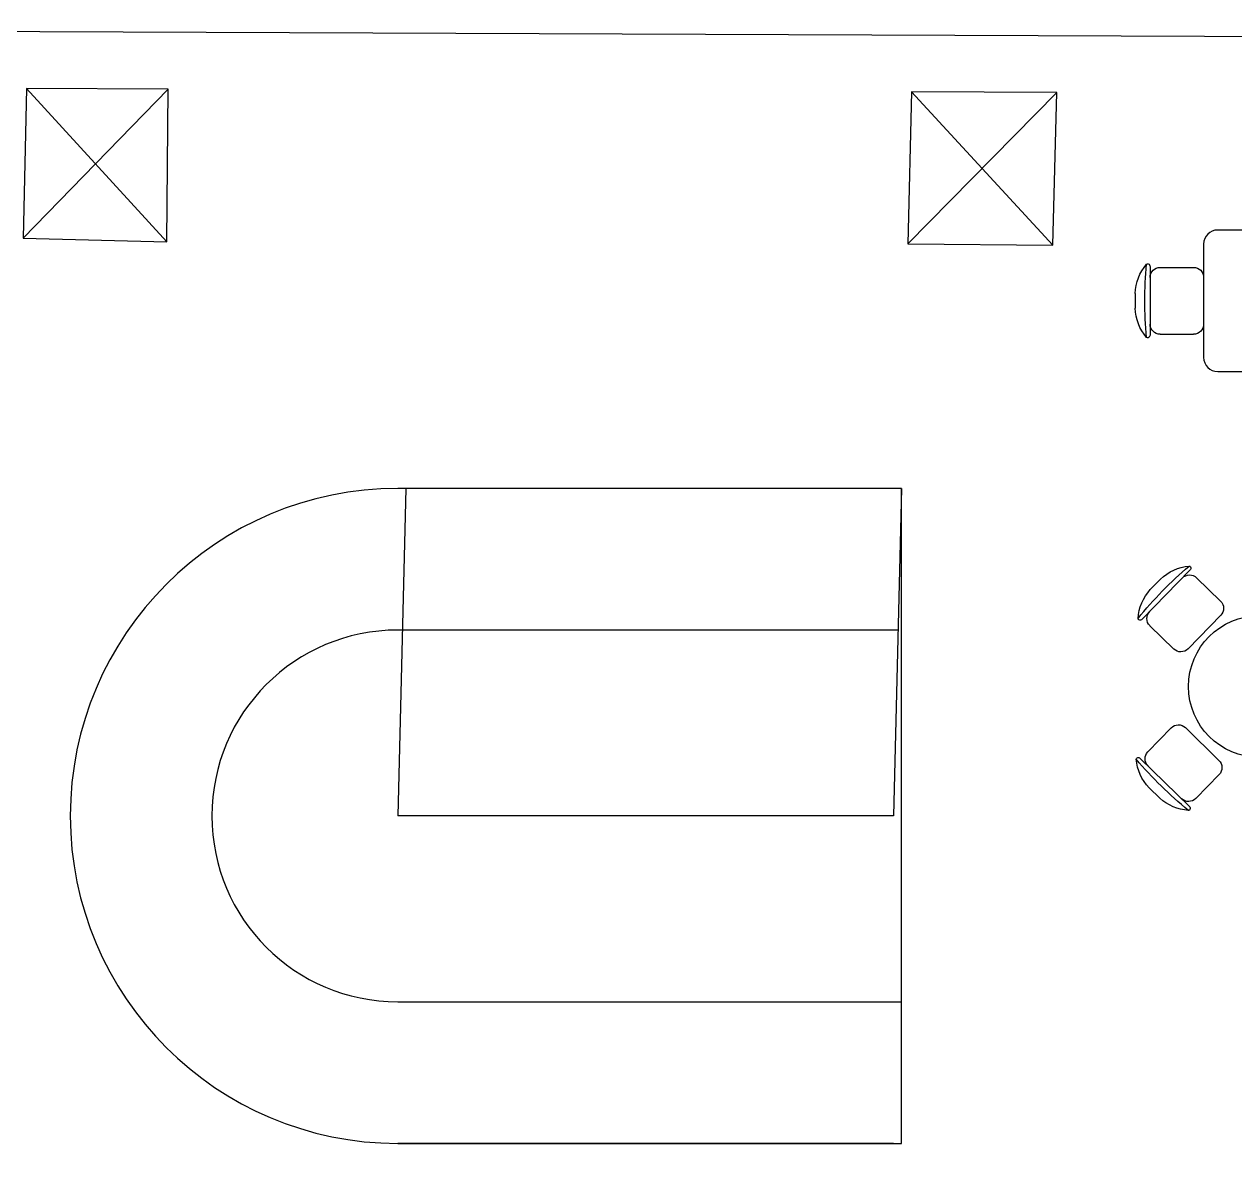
# Model space of a CAD drawing. Header units: millimetres. Extents: x 8663 to 11107, y 11834 to 12818.
# Drawn here: x 9735 to 10419, y 12176 to 12818 of the extents above; entities that cross this region are included whole.
import ezdxf

# ---------------------------------------------------------------- set-up
doc = ezdxf.new("R2010")
doc.units = ezdxf.units.MM
for name, color, linetype in [('bar', 102, 'Continuous'), ('duvarr', 7, 'Continuous'), ('kolonn', 10, 'Continuous'), ('tefriş', 1, 'Continuous')]:
    doc.layers.add(name, color=color, linetype=linetype)

# ---------------------------------------------------------------- blocks, each defined once
blk = doc.blocks.new('A$C0863703B')
at = {"layer": 'kolonn'}
for p, q in [((0, 157.93, 505.02), (51.57, 213.28, 505.02)), ((50, 157.14, 505.02), (1.56, 213.48, 505.02)), ((526.15, 114.79, -22893.05), (608.01, 199.05, -22893.05)), ((528.01, 199.41, -22893.05), (607.25, 112.78, -22893.05))]:
    blk.add_line(p, q, dxfattribs=at)
for points, elevation in [([(1.56, 213.48), (0, 157.93), (50, 157.14), (51.57, 213.28)], 505.02), ([(608.01, 199.05), (528.01, 199.41), (526.15, 114.79), (607.25, 112.78)], -22893.05)]:
    blk.add_lwpolyline(points, close=True, dxfattribs=dict(at, elevation=elevation))
at = {"layer": 'tefriş'}
blk.add_line((69.13, 135.05), (69.13, 145.05), dxfattribs=at)
for points in [[(501.13, 205.05), (69.13, 205.05)], [(501.13, 205.05), (69.13, 205.05)], [(69.13, 135.05), (69.13, 205.05)], [(69.13, 135.05), (69.13, 205.05)], [(501.13, 205.05), (501.13, 135.05)], [(59.13, 195.05), (59.13, 145.05)], [(511.13, 145.05), (511.13, 195.05)], [(69.13, 135.05), (501.13, 135.05)], [(69.13, 135.05), (501.13, 135.05)], [(113.32, 53.7), (97.97, 53.78)], [(198.24, 53.7), (182.9, 53.78)], [(287.92, 53.7), (272.57, 53.78)], [(383.22, 53.7), (367.88, 53.78)], [(468.14, 53.7), (452.8, 53.78)], [(82.98, 38.94), (82.91, 24.02)], [(128.09, 23.79), (128.16, 38.71)], [(167.9, 38.94), (167.83, 24.02)], [(213.01, 23.79), (213.08, 38.71)], [(257.58, 38.94), (257.51, 24.02)], [(302.69, 23.79), (302.76, 38.71)], [(352.88, 38.94), (352.81, 24.02)], [(397.99, 23.79), (398.06, 38.71)], [(437.81, 38.94), (437.73, 24.02)], [(482.91, 23.79), (482.99, 38.71)], [(80.33, 20.2), (82.89, 20.18)], [(128.07, 19.96), (130.62, 19.95)], [(165.25, 20.2), (167.81, 20.18)], [(212.99, 19.96), (215.55, 19.95)], [(254.93, 20.2), (257.49, 20.18)], [(302.67, 19.96), (305.22, 19.95)], [(350.23, 20.2), (352.79, 20.18)], [(397.97, 19.96), (400.53, 19.95)], [(435.16, 20.2), (437.71, 20.18)], [(482.89, 19.96), (485.45, 19.95)], [(97.75, 8.6), (113.09, 8.52)], [(182.67, 8.6), (198.02, 8.52)], [(272.35, 8.6), (287.69, 8.52)], [(367.65, 8.6), (382.99, 8.52)], [(452.57, 8.6), (467.92, 8.52)], [(97.7, 0.08), (113.05, 0)], [(97.73, 4.77), (113.07, 4.69)], [(182.63, 0.08), (197.97, 0)], [(182.65, 4.77), (198, 4.69)], [(272.3, 0.08), (287.65, 0)], [(272.33, 4.77), (287.67, 4.69)], [(367.61, 0.08), (382.95, 0)], [(367.63, 4.77), (382.97, 4.69)], [(452.53, 0.08), (467.88, 0)], [(452.55, 4.77), (467.9, 4.69)]]:
    blk.add_lwpolyline(points, dxfattribs=at)
for points in [[(69.13, 205.05), (69.13, 195.05), (501.13, 195.05), (501.13, 205.05)], [(77.08, 125), (77.08, 55), (137.08, 55), (137.08, 125)], [(163.08, 125), (163.08, 55), (223.08, 55), (223.08, 125)], [(249.08, 125), (249.08, 55), (309.08, 55), (309.08, 125)], [(346.08, 125), (346.08, 55), (406.08, 55), (406.08, 125)], [(432.08, 125), (432.08, 55), (492.08, 55), (492.08, 125)]]:
    blk.add_lwpolyline(points, close=True, dxfattribs=at)
for centre, start, end in [((69.13, 195.05), 90, 180), ((501.13, 195.05), 0, 90), ((69.13, 145.05), 180, 270), ((501.13, 145.05), 270, 0)]:
    blk.add_arc(centre, 10, start, end, dxfattribs=at)
for points in [[(98.19, 54.21), (89.83, 54.25), (83.02, 47.51), (82.98, 39.15)], [(128.59, 38.92), (128.63, 47.28), (121.89, 54.09), (113.53, 54.13)], [(183.11, 54.21), (174.76, 54.25), (167.95, 47.51), (167.91, 39.15)], [(213.51, 38.92), (213.55, 47.28), (206.81, 54.09), (198.46, 54.13)], [(272.79, 54.21), (264.43, 54.25), (257.62, 47.51), (257.58, 39.15)], [(303.19, 38.92), (303.23, 47.28), (296.49, 54.09), (288.13, 54.13)], [(368.09, 54.21), (359.73, 54.25), (352.93, 47.51), (352.88, 39.15)], [(398.49, 38.92), (398.53, 47.28), (391.79, 54.09), (383.44, 54.13)], [(453.02, 54.21), (444.66, 54.25), (437.85, 47.51), (437.81, 39.15)], [(483.42, 38.92), (483.46, 47.28), (476.72, 54.09), (468.36, 54.13)], [(82.91, 24.23), (82.86, 15.88), (89.61, 9.07), (97.96, 9.03)], [(113.31, 8.95), (121.66, 8.91), (128.47, 15.65), (128.51, 24.01)], [(167.83, 24.23), (167.79, 15.88), (174.53, 9.07), (182.89, 9.03)], [(198.23, 8.95), (206.59, 8.91), (213.4, 15.65), (213.44, 24.01)], [(257.51, 24.23), (257.46, 15.88), (264.2, 9.07), (272.56, 9.03)], [(287.91, 8.95), (296.26, 8.91), (303.07, 15.65), (303.11, 24.01)], [(352.81, 24.23), (352.77, 15.88), (359.51, 9.07), (367.86, 9.03)], [(383.21, 8.95), (391.57, 8.91), (398.37, 15.65), (398.42, 24.01)], [(437.73, 24.23), (437.69, 15.88), (444.43, 9.07), (452.79, 9.03)], [(468.13, 8.95), (476.49, 8.91), (483.3, 15.65), (483.34, 24.01)], [(80.44, 20.3), (79.85, 15.24), (81.41, 10.17), (84.74, 6.33)], [(82.89, 20.4), (82.85, 12.04), (89.59, 5.23), (97.94, 5.19)], [(113.29, 5.11), (121.64, 5.07), (128.45, 11.81), (128.49, 20.17)], [(126.5, 6.12), (129.87, 9.93), (131.48, 14.98), (130.94, 20.04)], [(165.37, 20.3), (164.77, 15.24), (166.33, 10.17), (169.67, 6.33)], [(167.81, 20.4), (167.77, 12.04), (174.51, 5.23), (182.87, 5.19)], [(198.21, 5.11), (206.57, 5.07), (213.38, 11.81), (213.42, 20.17)], [(211.42, 6.12), (214.79, 9.93), (216.4, 14.98), (215.86, 20.04)], [(255.04, 20.3), (254.45, 15.24), (256.01, 10.17), (259.34, 6.33)], [(257.49, 20.4), (257.45, 12.04), (264.19, 5.23), (272.54, 5.19)], [(287.89, 5.11), (296.24, 5.07), (303.05, 11.81), (303.09, 20.17)], [(301.1, 6.12), (304.47, 9.93), (306.08, 14.98), (305.54, 20.04)], [(350.34, 20.3), (349.75, 15.24), (351.31, 10.17), (354.64, 6.33)], [(352.79, 20.4), (352.75, 12.04), (359.49, 5.23), (367.85, 5.19)], [(383.19, 5.11), (391.55, 5.07), (398.35, 11.81), (398.4, 20.17)], [(396.4, 6.12), (399.77, 9.93), (401.38, 14.98), (400.84, 20.04)], [(435.27, 20.3), (434.68, 15.24), (436.24, 10.17), (439.57, 6.33)], [(437.71, 20.4), (437.67, 12.04), (444.41, 5.23), (452.77, 5.19)], [(468.11, 5.11), (476.47, 5.07), (483.28, 11.81), (483.32, 20.17)], [(481.33, 6.12), (484.7, 9.93), (486.31, 14.98), (485.77, 20.04)], [(84.74, 6.33), (88.07, 2.48), (92.87, 0.22), (97.95, 0.08)], [(113.23, 0), (118.31, 0.09), (123.13, 2.31), (126.5, 6.12)], [(169.67, 6.33), (173, 2.48), (177.79, 0.22), (182.88, 0.08)], [(198.15, 0), (203.24, 0.09), (208.05, 2.31), (211.42, 6.12)], [(259.34, 6.33), (262.67, 2.48), (267.47, 0.22), (272.55, 0.08)], [(287.83, 0), (292.91, 0.09), (297.73, 2.31), (301.1, 6.12)], [(354.64, 6.33), (357.98, 2.48), (362.77, 0.22), (367.86, 0.08)], [(383.13, 0), (388.22, 0.09), (393.03, 2.31), (396.4, 6.12)], [(439.57, 6.33), (442.9, 2.48), (447.69, 0.22), (452.78, 0.08)], [(468.05, 0), (473.14, 0.09), (477.96, 2.31), (481.33, 6.12)]]:
    blk.add_open_spline(points, degree=3, dxfattribs=at)
blk = doc.blocks.new('A$C24817B28')
at = {"layer": 'duvarr'}
blk.add_line((132.18, 498.6, -22893.05), (127.54, 313.6, -22893.05), dxfattribs=at)
at = {"layer": 'kolonn'}
for p, q in [((135.64, 636.79, -22893.05), (219.8, 722.23, -22893.05)), ((137.78, 722.59, -22893.05), (217.64, 636, -22893.05))]:
    blk.add_line(p, q, dxfattribs=at)
at = {"layer": 'kolonn', "elevation": -22893.05}
blk.add_lwpolyline([(137.78, 722.59), (135.64, 636.79), (217.64, 636), (219.8, 722.23)], close=True, dxfattribs=at)
at = {"layer": 'tefriş'}
for p, q in [((272.55, 623.93), (272.55, 585.29)), ((278.22, 623.51), (297.12, 623.51)), ((302.79, 617.84), (302.79, 591.38)), ((264.15, 608.78), (264.15, 600.45)), ((278.22, 585.71), (297.12, 585.71)), ((295.06, 452.4, -14131), (268.09, 424.73, -14131)), ((278.46, 447.41, -14131), (272.65, 441.45, -14131)), ((298.82, 448.15, -14131), (312.36, 434.95, -14131)), ((312.46, 426.94, -14131), (293.99, 407.99, -14131)), ((272.44, 421.08, -14131), (285.98, 407.89, -14131)), ((271.3, 349.85, -14131), (284.51, 363.37, -14131)), ((292.53, 363.46, -14131), (311.45, 344.97, -14131)), ((267.04, 346.09, -14131), (294.68, 319.09, -14131)), ((298.34, 323.44, -14131), (311.55, 336.95, -14131)), ((272.01, 329.49, -14131), (277.97, 323.67, -14131))]:
    blk.add_line(p, q, dxfattribs=at)
for points in [[(494.81, 644.61), (310.79, 644.61)], [(302.79, 636.61), (302.79, 572.61)], [(310.79, 564.61), (494.81, 564.61)]]:
    blk.add_lwpolyline(points, dxfattribs=at)
blk.add_circle((334.25, 386.7), 40, dxfattribs=at)
for centre, start, end in [((310.79, 636.61), 90, 180), ((310.79, 572.61), 180, 270)]:
    blk.add_arc(centre, 8, start, end, dxfattribs=at)
at = {"layer": 'tefriş', "extrusion": (0, 0, -1)}
for centre, major_axis, start_param, end_param in [((290.65, 607.96), (-18.75, 18.75), -0.754591, -0.074586), ((497.49, 604.61), (-161.13, 161.13), -0.876115, -0.694681), ((271.2, 624.71), (-0.594, -0.594), 1.49621, 2.75186), ((270.87, 623.93), (-1.19, 1.19), 1.181064, 2.356194), ((278.22, 617.84), (-4.01, -4.01), 0.785398, 2.356194), ((297.12, 617.84), (-4.01, -4.01), 2.356194, 3.926991), ((290.65, 601.26), (-18.75, -18.75), 0.074586, 0.754591), ((278.22, 591.38), (-4.01, 4.01), 3.926991, 5.497787), ((297.12, 591.38), (-4.01, 4.01), 2.356194, 3.926991), ((271.2, 584.52), (-0.594, -0.594), 5.102121, 6.357771), ((270.87, 585.29), (-1.19, -1.19), 3.926991, 5.102121), ((442.65, 281.57, -14131), (-2.92, 227.85), -0.876115, -0.694681), ((296.87, 428.33, -14131), (-0.34, 26.51), -0.754591, -0.074586), ((294.63, 453.91, -14131), (-0.84, -0.011), 1.49621, 2.75186), ((293.85, 453.58, -14131), (-0.02, 1.68), 1.181064, 2.356194), ((294.87, 444.09, -14131), (-5.67, -0.07), 0.785398, 2.356194), ((292.2, 423.54, -14131), (-26.51, -0.34), 0.074586, 0.754591), ((308.4, 430.89, -14131), (-5.67, -0.07), 2.356194, 3.926991), ((266.58, 425.13, -14131), (-0.84, -0.011), 5.102121, 6.357771), ((266.88, 425.91, -14131), (-1.68, -0.02), 3.926991, 5.102121), ((276.4, 425.14, -14131), (-0.07, 5.67), 3.926991, 5.497787), ((289.93, 411.95, -14131), (-0.07, 5.67), 2.356194, 3.926991), ((288.56, 359.41, -14131), (0.07, -5.67), 2.356194, 3.926991), ((275.36, 345.89, -14131), (0.07, -5.67), 0.785398, 2.356194), ((265.54, 345.66, -14131), (0.01, -0.84), 1.49621, 2.75186), ((438.05, 493.49, -14131), (-227.85, -2.65), -0.876115, -0.694681), ((291.11, 347.87, -14131), (-26.51, -0.31), -0.754591, -0.074586), ((265.86, 344.89, -14131), (-1.68, -0.02), 1.181064, 2.356194), ((307.49, 340.92, -14131), (-5.67, -0.07), 2.356194, 3.926991), ((295.9, 343.19, -14131), (0.31, -26.51), 0.074586, 0.754591), ((294.28, 327.4, -14131), (-5.67, -0.07), 3.926991, 5.497787), ((294.28, 317.57, -14131), (0.01, -0.84), 5.102121, 6.357771), ((293.5, 317.88, -14131), (0.02, -1.68), 3.926991, 5.102121)]:
    blk.add_ellipse(centre, major_axis=major_axis, ratio=1, start_param=start_param, end_param=end_param, dxfattribs=at)

msp = doc.modelspace()

# ---------------------------------------------------------------- linework, layer by layer
at = {"layer": 'bar'}
msp.add_line((10226.35, 12186.17, -22893.05), (9946.35, 12186.17, -22893.05), dxfattribs=at)
at = {"layer": 'bar', "elevation": -22893.05}
for points in [[(9946.35, 12186.17), (10230.98, 12186.17), (10230.98, 12556.17), (9946.35, 12556.17)], [(10228.97, 12476.17), (9946.35, 12476.17)], [(9946.35, 12266.17), (10230.98, 12266.17)]]:
    msp.add_lwpolyline(points, dxfattribs=at)
at = {"layer": 'bar'}
for radius in [185, 105]:
    msp.add_arc((9946.35, 12371.17, -22893.05), radius, 90, 270, dxfattribs=at)
at = {"layer": 'duvarr'}
for p, q in [((9950.98, 12556.17, -22893.05), (9946.35, 12371.17, -22893.05)), ((10230.98, 12556.17, -22893.05), (9950.98, 12556.17, -22893.05)), ((10226.35, 12371.17, -22893.05), (9946.35, 12371.17, -22893.05))]:
    msp.add_line(p, q, dxfattribs=at)
msp.add_lwpolyline([(8663.08, 11867.53), (11089.48, 11834.49), (11106.96, 12808.7), (8663.36, 12818.45)], dxfattribs=at)

# ---------------------------------------------------------------- block references
for name, p in [('A$C0863703B', (9208.6, 12582.76)), ('A$C24817B28', (10098.8, 12057.57))]:
    msp.add_blockref(name, p)

doc.saveas('drawing.dxf')
